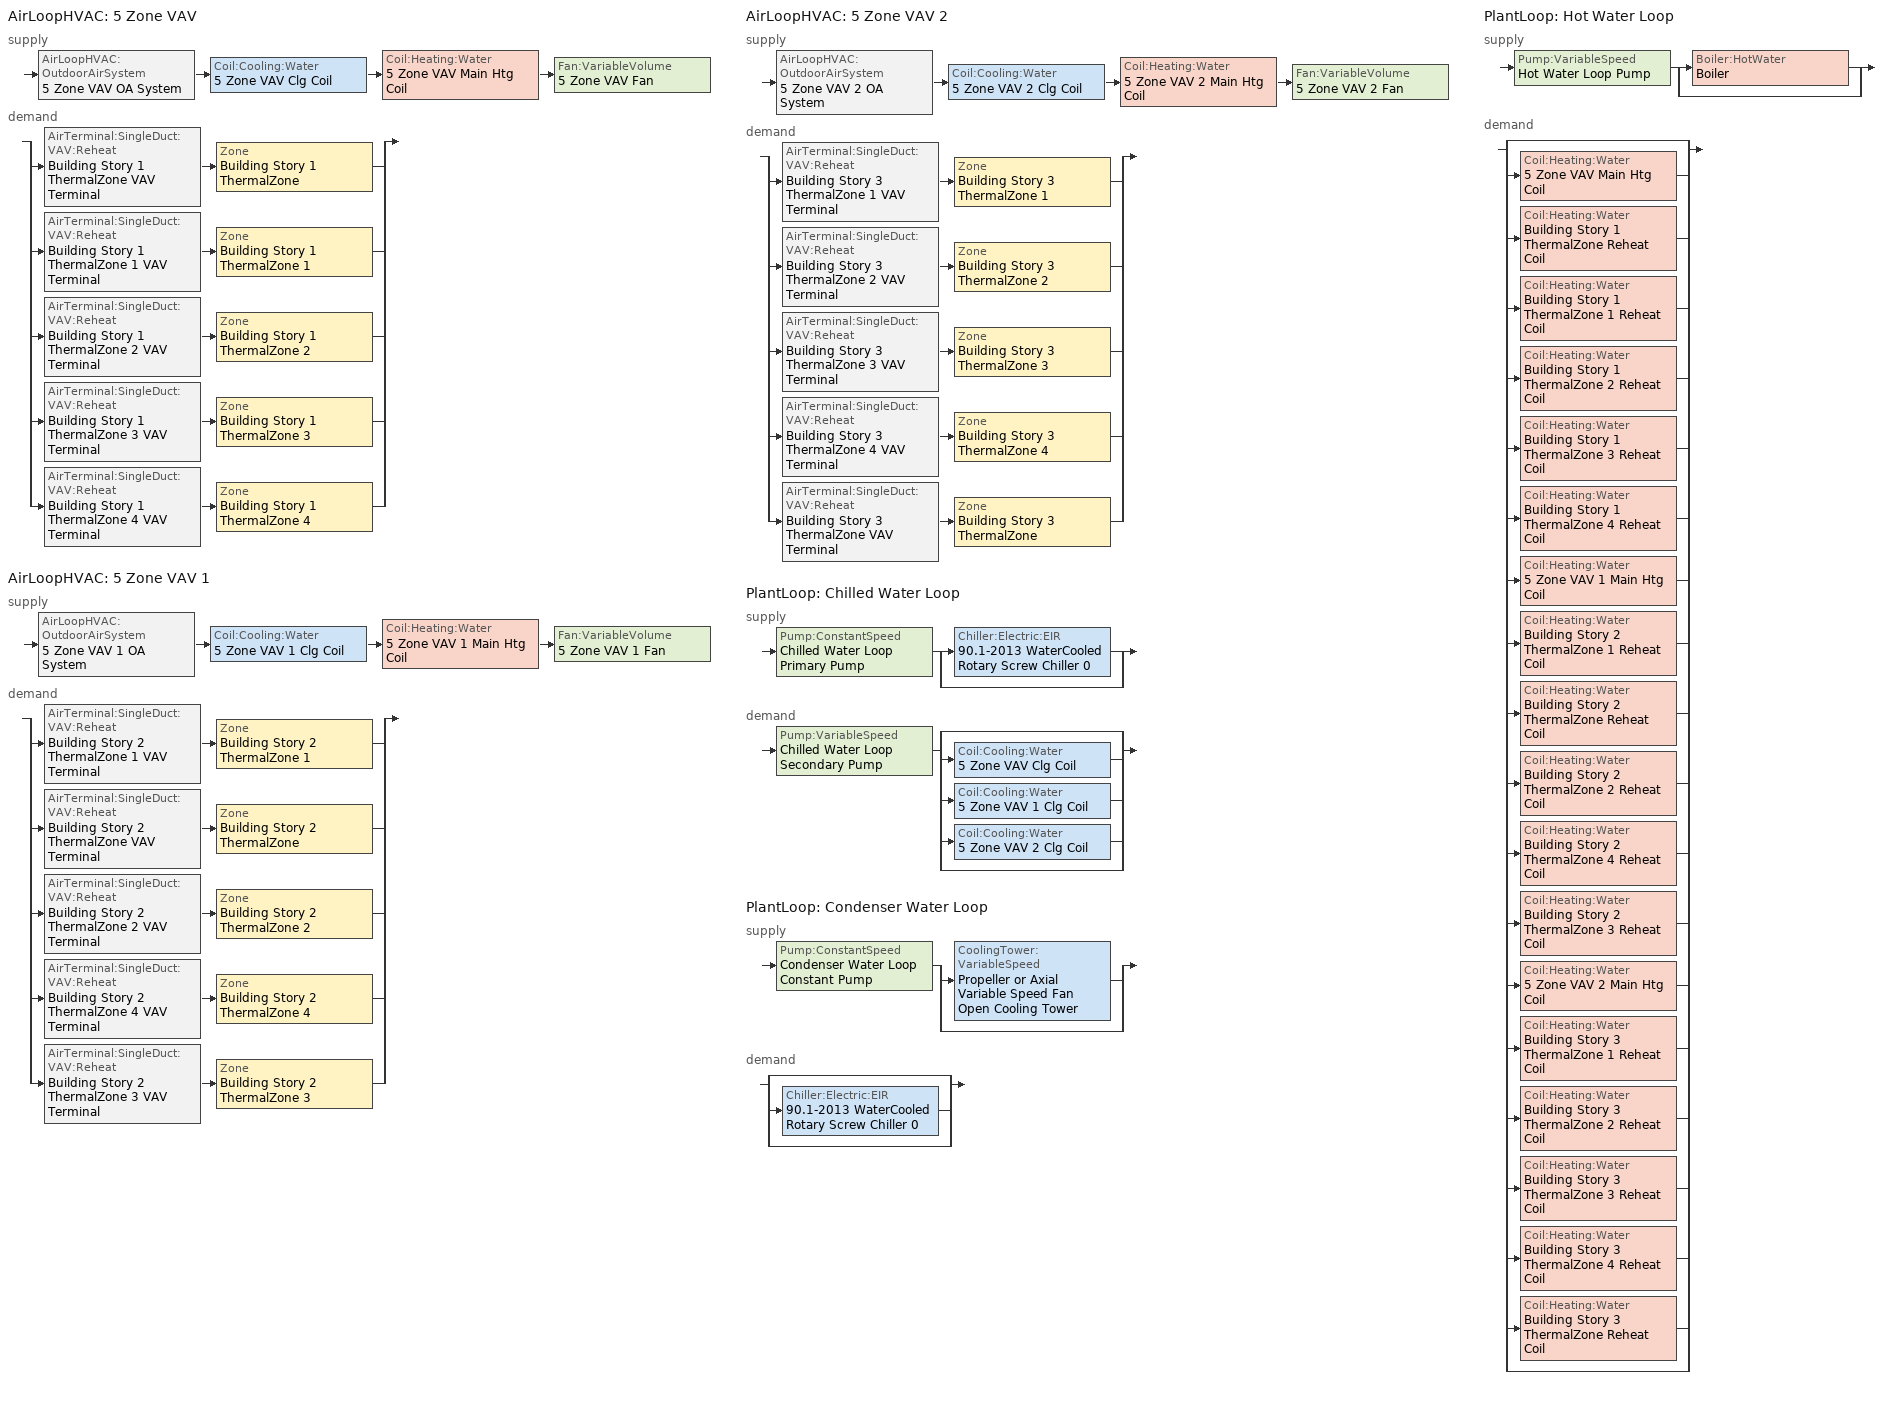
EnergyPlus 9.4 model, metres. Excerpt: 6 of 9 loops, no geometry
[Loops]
AirLoopHVAC '5 Zone VAV'
 supply: AirLoopHVAC:OutdoorAirSystem '5 Zone VAV OA System' > Coil:Cooling:Water '5 Zone VAV Clg Coil' > Coil:Heating:Water '5 Zone VAV Main Htg Coil' > Fan:VariableVolume '5 Zone VAV Fan'
 demand: split
  | AirTerminal:SingleDuct:VAV:Reheat 'Building Story 1 ThermalZone VAV Terminal' > Zone 'Building Story 1 ThermalZone'
  | AirTerminal:SingleDuct:VAV:Reheat 'Building Story 1 ThermalZone 1 VAV Terminal' > Zone 'Building Story 1 ThermalZone 1'
  | AirTerminal:SingleDuct:VAV:Reheat 'Building Story 1 ThermalZone 2 VAV Terminal' > Zone 'Building Story 1 ThermalZone 2'
  | AirTerminal:SingleDuct:VAV:Reheat 'Building Story 1 ThermalZone 3 VAV Terminal' > Zone 'Building Story 1 ThermalZone 3'
  | AirTerminal:SingleDuct:VAV:Reheat 'Building Story 1 ThermalZone 4 VAV Terminal' > Zone 'Building Story 1 ThermalZone 4'
AirLoopHVAC '5 Zone VAV 1'
 supply: AirLoopHVAC:OutdoorAirSystem '5 Zone VAV 1 OA System' > Coil:Cooling:Water '5 Zone VAV 1 Clg Coil' > Coil:Heating:Water '5 Zone VAV 1 Main Htg Coil' > Fan:VariableVolume '5 Zone VAV 1 Fan'
 demand: split
  | AirTerminal:SingleDuct:VAV:Reheat 'Building Story 2 ThermalZone 1 VAV Terminal' > Zone 'Building Story 2 ThermalZone 1'
  | AirTerminal:SingleDuct:VAV:Reheat 'Building Story 2 ThermalZone VAV Terminal' > Zone 'Building Story 2 ThermalZone'
  | AirTerminal:SingleDuct:VAV:Reheat 'Building Story 2 ThermalZone 2 VAV Terminal' > Zone 'Building Story 2 ThermalZone 2'
  | AirTerminal:SingleDuct:VAV:Reheat 'Building Story 2 ThermalZone 4 VAV Terminal' > Zone 'Building Story 2 ThermalZone 4'
  | AirTerminal:SingleDuct:VAV:Reheat 'Building Story 2 ThermalZone 3 VAV Terminal' > Zone 'Building Story 2 ThermalZone 3'
AirLoopHVAC '5 Zone VAV 2'
 supply: AirLoopHVAC:OutdoorAirSystem '5 Zone VAV 2 OA System' > Coil:Cooling:Water '5 Zone VAV 2 Clg Coil' > Coil:Heating:Water '5 Zone VAV 2 Main Htg Coil' > Fan:VariableVolume '5 Zone VAV 2 Fan'
 demand: split
  | AirTerminal:SingleDuct:VAV:Reheat 'Building Story 3 ThermalZone 1 VAV Terminal' > Zone 'Building Story 3 ThermalZone 1'
  | AirTerminal:SingleDuct:VAV:Reheat 'Building Story 3 ThermalZone 2 VAV Terminal' > Zone 'Building Story 3 ThermalZone 2'
  | AirTerminal:SingleDuct:VAV:Reheat 'Building Story 3 ThermalZone 3 VAV Terminal' > Zone 'Building Story 3 ThermalZone 3'
  | AirTerminal:SingleDuct:VAV:Reheat 'Building Story 3 ThermalZone 4 VAV Terminal' > Zone 'Building Story 3 ThermalZone 4'
  | AirTerminal:SingleDuct:VAV:Reheat 'Building Story 3 ThermalZone VAV Terminal' > Zone 'Building Story 3 ThermalZone'
PlantLoop 'Chilled Water Loop'
 supply: Pump:ConstantSpeed 'Chilled Water Loop Primary Pump' > split
  | Chiller:Electric:EIR '90.1-2013 WaterCooled  Rotary Screw Chiller 0'
  | bypass
 demand: Pump:VariableSpeed 'Chilled Water Loop Secondary Pump' > split
  | bypass
  | Coil:Cooling:Water '5 Zone VAV Clg Coil'
  | Coil:Cooling:Water '5 Zone VAV 1 Clg Coil'
  | Coil:Cooling:Water '5 Zone VAV 2 Clg Coil'
  | bypass
PlantLoop 'Condenser Water Loop'
 supply: Pump:ConstantSpeed 'Condenser Water Loop Constant Pump' > split
  | CoolingTower:VariableSpeed 'Propeller or Axial Variable Speed Fan Open Cooling Tower'
  | bypass
 demand: split
  | bypass
  | Chiller:Electric:EIR '90.1-2013 WaterCooled  Rotary Screw Chiller 0'
  | bypass
PlantLoop 'Hot Water Loop'
 supply: Pump:VariableSpeed 'Hot Water Loop Pump' > split
  | Boiler:HotWater 'Boiler'
  | bypass
 demand: split
  | bypass
  | Coil:Heating:Water '5 Zone VAV Main Htg Coil'
  | Coil:Heating:Water 'Building Story 1 ThermalZone Reheat Coil'
  | Coil:Heating:Water 'Building Story 1 ThermalZone 1 Reheat Coil'
  | Coil:Heating:Water 'Building Story 1 ThermalZone 2 Reheat Coil'
  | Coil:Heating:Water 'Building Story 1 ThermalZone 3 Reheat Coil'
  | Coil:Heating:Water 'Building Story 1 ThermalZone 4 Reheat Coil'
  | Coil:Heating:Water '5 Zone VAV 1 Main Htg Coil'
  | Coil:Heating:Water 'Building Story 2 ThermalZone 1 Reheat Coil'
  | Coil:Heating:Water 'Building Story 2 ThermalZone Reheat Coil'
  | Coil:Heating:Water 'Building Story 2 ThermalZone 2 Reheat Coil'
  | Coil:Heating:Water 'Building Story 2 ThermalZone 4 Reheat Coil'
  | Coil:Heating:Water 'Building Story 2 ThermalZone 3 Reheat Coil'
  | Coil:Heating:Water '5 Zone VAV 2 Main Htg Coil'
  | Coil:Heating:Water 'Building Story 3 ThermalZone 1 Reheat Coil'
  | Coil:Heating:Water 'Building Story 3 ThermalZone 2 Reheat Coil'
  | Coil:Heating:Water 'Building Story 3 ThermalZone 3 Reheat Coil'
  | Coil:Heating:Water 'Building Story 3 ThermalZone 4 Reheat Coil'
  | Coil:Heating:Water 'Building Story 3 ThermalZone Reheat Coil'
  | bypass
[ZoneControl:Thermostat] Temperature Difference Between Cutout And Setpoint {deltaC}=0
Name | Zone or ZoneList | Control Type Schedule | Control 1
Building Story 1 ThermalZone Thermostat | Building Story 1 ThermalZone | Building Story 1 ThermalZone Thermostat Schedule | Story Ground Blended Space Type Thermostat
Building Story 1 ThermalZone 1 Thermostat | Building Story 1 ThermalZone 1 | Building Story 1 ThermalZone 1 Thermostat Schedule | Story Ground Blended Space Type Thermostat 1
Building Story 1 ThermalZone 2 Thermostat | Building Story 1 ThermalZone 2 | Building Story 1 ThermalZone 2 Thermostat Schedule | Story Ground Blended Space Type Thermostat 2
Building Story 1 ThermalZone 3 Thermostat | Building Story 1 ThermalZone 3 | Building Story 1 ThermalZone 3 Thermostat Schedule | Story Ground Blended Space Type Thermostat 3
Building Story 1 ThermalZone 4 Thermostat | Building Story 1 ThermalZone 4 | Building Story 1 ThermalZone 4 Thermostat Schedule | Story Ground Blended Space Type Thermostat 4
Building Story 2 ThermalZone Thermostat | Building Story 2 ThermalZone | Building Story 2 ThermalZone Thermostat Schedule | Story Mid Blended Space Type Thermostat
Building Story 2 ThermalZone 1 Thermostat | Building Story 2 ThermalZone 1 | Building Story 2 ThermalZone 1 Thermostat Schedule | Story Mid Blended Space Type Thermostat 1
Building Story 2 ThermalZone 2 Thermostat | Building Story 2 ThermalZone 2 | Building Story 2 ThermalZone 2 Thermostat Schedule | Story Mid Blended Space Type Thermostat 2
Building Story 2 ThermalZone 3 Thermostat | Building Story 2 ThermalZone 3 | Building Story 2 ThermalZone 3 Thermostat Schedule | Story Mid Blended Space Type Thermostat 3
Building Story 2 ThermalZone 4 Thermostat | Building Story 2 ThermalZone 4 | Building Story 2 ThermalZone 4 Thermostat Schedule | Story Mid Blended Space Type Thermostat 4
Building Story 3 ThermalZone Thermostat | Building Story 3 ThermalZone | Building Story 3 ThermalZone Thermostat Schedule | Story Top Blended Space Type Thermostat
Building Story 3 ThermalZone 1 Thermostat | Building Story 3 ThermalZone 1 | Building Story 3 ThermalZone 1 Thermostat Schedule | Story Top Blended Space Type Thermostat 1
Building Story 3 ThermalZone 2 Thermostat | Building Story 3 ThermalZone 2 | Building Story 3 ThermalZone 2 Thermostat Schedule | Story Top Blended Space Type Thermostat 2
Building Story 3 ThermalZone 3 Thermostat | Building Story 3 ThermalZone 3 | Building Story 3 ThermalZone 3 Thermostat Schedule | Story Top Blended Space Type Thermostat 3
Building Story 3 ThermalZone 4 Thermostat | Building Story 3 ThermalZone 4 | Building Story 3 ThermalZone 4 Thermostat Schedule | Story Top Blended Space Type Thermostat 4
[ThermostatSetpoint:DualSetpoint]
Name | Heating Setpoint Temperature Schedule | Cooling Setpoint Temperature Schedule
Story Ground Blended Space Type Thermostat; Story Ground Blended Space Type Thermostat 1; Story Ground Blended Space Type Thermostat 2; Story Ground Blended Space Type Thermostat 3; Story Ground Blended Space Type Thermostat 4 | RetailStripmall Type1_HTGSETP_SCH_NO_OPTIMUM | RetailStripmall Type1_CLGSETP_SCH_NO_OPTIMUM
Story Mid Blended Space Type Thermostat; Story Mid Blended Space Type Thermostat 1; Story Mid Blended Space Type Thermostat 2; Story Mid Blended Space Type Thermostat 3; Story Mid Blended Space Type Thermostat 4; Story Top Blended Space Type Thermostat; Story Top Blended Space Type Thermostat 1; Story Top Blended Space Type Thermostat 2; Story Top Blended Space Type Thermostat 3; Story Top Blended Space Type Thermostat 4 | RetailStripmall Type3_HTGSETP_SCH_NO_OPTIMUM | RetailStripmall Type3_CLGSETP_SCH_NO_OPTIMUM
[AirTerminal:SingleDuct:VAV:Reheat] Availability Schedule=Always On Discrete; Maximum Air Flow Rate {m3/s}=Autosize; Zone Minimum Air Flow Input Method=Constant; Constant Minimum Air Flow Fraction=0.2; Fixed Minimum Air Flow Rate {m3/s}=0; Maximum Hot Water or Steam Flow Rate {m3/s}=Autosize; Minimum Hot Water or Steam Flow Rate {m3/s}=0; Convergence Tolerance=0.001; Damper Heating Action=ReverseWithLimits; Maximum Flow per Zone Floor Area During Reheat {m3/s-m2}=Autocalculate; Maximum Flow Fraction During Reheat=0.5; Maximum Reheat Air Temperature {C}=40
Name | Reheat Coil
Building Story 1 ThermalZone VAV Terminal | Building Story 1 ThermalZone Reheat Coil
Building Story 1 ThermalZone 1 VAV Terminal | Building Story 1 ThermalZone 1 Reheat Coil
Building Story 1 ThermalZone 2 VAV Terminal | Building Story 1 ThermalZone 2 Reheat Coil
Building Story 1 ThermalZone 3 VAV Terminal | Building Story 1 ThermalZone 3 Reheat Coil
Building Story 1 ThermalZone 4 VAV Terminal | Building Story 1 ThermalZone 4 Reheat Coil
Building Story 2 ThermalZone VAV Terminal | Building Story 2 ThermalZone Reheat Coil
Building Story 2 ThermalZone 1 VAV Terminal | Building Story 2 ThermalZone 1 Reheat Coil
Building Story 2 ThermalZone 2 VAV Terminal | Building Story 2 ThermalZone 2 Reheat Coil
Building Story 2 ThermalZone 3 VAV Terminal | Building Story 2 ThermalZone 3 Reheat Coil
Building Story 2 ThermalZone 4 VAV Terminal | Building Story 2 ThermalZone 4 Reheat Coil
Building Story 3 ThermalZone VAV Terminal | Building Story 3 ThermalZone Reheat Coil
Building Story 3 ThermalZone 1 VAV Terminal | Building Story 3 ThermalZone 1 Reheat Coil
Building Story 3 ThermalZone 2 VAV Terminal | Building Story 3 ThermalZone 2 Reheat Coil
Building Story 3 ThermalZone 3 VAV Terminal | Building Story 3 ThermalZone 3 Reheat Coil
Building Story 3 ThermalZone 4 VAV Terminal | Building Story 3 ThermalZone 4 Reheat Coil
[Coil:Heating:Water] Availability Schedule=Always On Discrete; U-Factor Times Area Value {W/K}=Autosize; Maximum Water Flow Rate {m3/s}=Autosize; Performance Input Method=UFactorTimesAreaAndDesignWaterFlowRate; Rated Capacity {W}=Autosize; Rated Inlet Water Temperature {C}=82.2222; Rated Outlet Water Temperature {C}=71.1111; Rated Ratio for Air and Water Convection=0.5
Name | Rated Inlet Air Temperature {C} | Rated Outlet Air Temperature {C}
Building Story 1 ThermalZone Reheat Coil; Building Story 1 ThermalZone 1 Reheat Coil; Building Story 1 ThermalZone 2 Reheat Coil; Building Story 1 ThermalZone 3 Reheat Coil; Building Story 1 ThermalZone 4 Reheat Coil; Building Story 2 ThermalZone Reheat Coil; Building Story 2 ThermalZone 1 Reheat Coil; Building Story 2 ThermalZone 2 Reheat Coil; Building Story 2 ThermalZone 3 Reheat Coil; Building Story 2 ThermalZone 4 Reheat Coil; Building Story 3 ThermalZone Reheat Coil; Building Story 3 ThermalZone 1 Reheat Coil; Building Story 3 ThermalZone 2 Reheat Coil; Building Story 3 ThermalZone 3 Reheat Coil; Building Story 3 ThermalZone 4 Reheat Coil | 12.7778 | 40
5 Zone VAV Main Htg Coil; 5 Zone VAV 1 Main Htg Coil; 5 Zone VAV 2 Main Htg Coil | 7.22222 | 12.7778
[Zone equipment]
Building Story 1 ThermalZone: Building Story 1 ThermalZone VAV Terminal
Building Story 1 ThermalZone 1: Building Story 1 ThermalZone 1 VAV Terminal
Building Story 1 ThermalZone 2: Building Story 1 ThermalZone 2 VAV Terminal
Building Story 1 ThermalZone 3: Building Story 1 ThermalZone 3 VAV Terminal
Building Story 1 ThermalZone 4: Building Story 1 ThermalZone 4 VAV Terminal
Building Story 2 ThermalZone: Building Story 2 ThermalZone VAV Terminal
Building Story 2 ThermalZone 1: Building Story 2 ThermalZone 1 VAV Terminal
Building Story 2 ThermalZone 2: Building Story 2 ThermalZone 2 VAV Terminal
Building Story 2 ThermalZone 3: Building Story 2 ThermalZone 3 VAV Terminal
Building Story 2 ThermalZone 4: Building Story 2 ThermalZone 4 VAV Terminal
Building Story 3 ThermalZone: Building Story 3 ThermalZone VAV Terminal
Building Story 3 ThermalZone 1: Building Story 3 ThermalZone 1 VAV Terminal
Building Story 3 ThermalZone 2: Building Story 3 ThermalZone 2 VAV Terminal
Building Story 3 ThermalZone 3: Building Story 3 ThermalZone 3 VAV Terminal
Building Story 3 ThermalZone 4: Building Story 3 ThermalZone 4 VAV Terminal
[Sizing:Zone] Zone Cooling Design Supply Air Temperature Input Method=SupplyAirTemperature; Zone Cooling Design Supply Air Temperature {C}=12.7778; Zone Cooling Design Supply Air Temperature Difference {deltaC}=11.11; Zone Heating Design Supply Air Temperature Input Method=SupplyAirTemperature; Zone Heating Design Supply Air Temperature {C}=40; Zone Heating Design Supply Air Temperature Difference {deltaC}=11.11; Zone Cooling Design Supply Air Humidity Ratio {kgWater/kgDryAir}=0.0085; Zone Heating Design Supply Air Humidity Ratio {kgWater/kgDryAir}=0.008; Cooling Design Air Flow Method=DesignDayWithLimit; Cooling Design Air Flow Rate {m3/s}=0; Cooling Minimum Air Flow per Zone Floor Area {m3/s-m2}=0.000762; Cooling Minimum Air Flow {m3/s}=0; Cooling Minimum Air Flow Fraction=0; Heating Design Air Flow Method=DesignDay; Heating Design Air Flow Rate {m3/s}=0; Heating Maximum Air Flow per Zone Floor Area {m3/s-m2}=0.002032; Heating Maximum Air Flow {m3/s}=0.141576; Heating Maximum Air Flow Fraction=0.3; Account for Dedicated Outdoor Air System=No
Name | Design Specification Outdoor Air Object
Building Story 1 ThermalZone; Building Story 1 ThermalZone 1; Building Story 1 ThermalZone 2; Building Story 1 ThermalZone 3; Building Story 1 ThermalZone 4 | Blended OA
Building Story 2 ThermalZone; Building Story 2 ThermalZone 1; Building Story 2 ThermalZone 2; Building Story 2 ThermalZone 3; Building Story 2 ThermalZone 4 | Blended OA 1
Building Story 3 ThermalZone; Building Story 3 ThermalZone 1; Building Story 3 ThermalZone 2; Building Story 3 ThermalZone 3; Building Story 3 ThermalZone 4 | Blended OA 2
[Controller:MechanicalVentilation] Availability Schedule=Always On Discrete; Demand Controlled Ventilation=No; System Outdoor Air Method=ZoneSum
Name | Zone or ZoneList Name 1 | Design Specification Outdoor Air Object Name 1 | Zone or ZoneList Name 2 | Design Specification Outdoor Air Object Name 2 | Zone or ZoneList Name 3 | Design Specification Outdoor Air Object Name 3 | Zone or ZoneList Name 4 | Design Specification Outdoor Air Object Name 4 | Zone or ZoneList Name 5 | Design Specification Outdoor Air Object Name 5
5 Zone VAV Vent Controller | Building Story 1 ThermalZone | Blended OA | Building Story 1 ThermalZone 1 | Blended OA | Building Story 1 ThermalZone 2 | Blended OA | Building Story 1 ThermalZone 3 | Blended OA | Building Story 1 ThermalZone 4 | Blended OA
5 Zone VAV 1 Vent Controller | Building Story 2 ThermalZone | Blended OA 1 | Building Story 2 ThermalZone 1 | Blended OA 1 | Building Story 2 ThermalZone 2 | Blended OA 1 | Building Story 2 ThermalZone 3 | Blended OA 1 | Building Story 2 ThermalZone 4 | Blended OA 1
5 Zone VAV 2 Vent Controller | Building Story 3 ThermalZone | Blended OA 2 | Building Story 3 ThermalZone 1 | Blended OA 2 | Building Story 3 ThermalZone 2 | Blended OA 2 | Building Story 3 ThermalZone 3 | Blended OA 2 | Building Story 3 ThermalZone 4 | Blended OA 2
[DesignSpecification:OutdoorAir] Outdoor Air Method=Sum; Outdoor Air Flow per Person {m3/s-person}=0; Outdoor Air Flow per Zone Floor Area {m3/s-m2}=0.0011811; Outdoor Air Flow per Zone {m3/s}=0; Outdoor Air Flow Air Changes per Hour {1/hr}=0
Blended OA; Blended OA 1; Blended OA 2
[AirLoopHVAC] Design Supply Air Flow Rate {m3/s}=AutoSize; Design Return Air Flow Fraction of Supply Air Flow=1
5 Zone VAV; 5 Zone VAV 1; 5 Zone VAV 2
[Sizing:System] Type of Load to Size On=Sensible; Design Outdoor Air Flow Rate {m3/s}=Autosize; Central Heating Maximum System Air Flow Ratio=0.3; Preheat Design Temperature {C}=7.22222; Preheat Design Humidity Ratio {kgWater/kgDryAir}=0.008; Precool Design Temperature {C}=12.7778; Precool Design Humidity Ratio {kgWater/kgDryAir}=0.008; Central Cooling Design Supply Air Temperature {C}=12.7778; Central Heating Design Supply Air Temperature {C}=12.7778; Type of Zone Sum to Use=Coincident; 100% Outdoor Air in Cooling=No; 100% Outdoor Air in Heating=No; Central Cooling Design Supply Air Humidity Ratio {kgWater/kgDryAir}=0.0085; Central Heating Design Supply Air Humidity Ratio {kgWater/kgDryAir}=0.008; Cooling Supply Air Flow Rate Method=DesignDay; Cooling Supply Air Flow Rate {m3/s}=0; Cooling Supply Air Flow Rate Per Floor Area {m3/s-m2}=0.00996765; Cooling Fraction of Autosized Cooling Supply Air Flow Rate=1; Cooling Supply Air Flow Rate Per Unit Cooling Capacity {m3/s-W}=3.94755e-05; Heating Supply Air Flow Rate Method=DesignDay; Heating Supply Air Flow Rate {m3/s}=0; Heating Supply Air Flow Rate Per Floor Area {m3/s-m2}=0.00996765; Heating Fraction of Autosized Heating Supply Air Flow Rate=1; Heating Fraction of Autosized Cooling Supply Air Flow Rate=1; Heating Supply Air Flow Rate Per Unit Heating Capacity {m3/s-W}=3.15882e-05; System Outdoor Air Method=ZoneSum; Zone Maximum Outdoor Air Fraction=1; Cooling Design Capacity Method=CoolingDesignCapacity; Cooling Design Capacity {W}=Autosize; Cooling Design Capacity Per Floor Area {W/m2}=234.7; Fraction of Autosized Cooling Design Capacity=1; Heating Design Capacity Method=HeatingDesignCapacity; Heating Design Capacity {W}=Autosize; Heating Design Capacity Per Floor Area {W/m2}=157; Fraction of Autosized Heating Design Capacity=1; Central Cooling Capacity Control Method=OnOff
5 Zone VAV; 5 Zone VAV 1; 5 Zone VAV 2
[Controller:WaterCoil] Control Variable=Temperature; Actuator Variable=Flow; Maximum Actuated Flow {m3/s}=Autosize; Minimum Actuated Flow {m3/s}=0
Name | Action | Controller Convergence Tolerance {deltaC}
5 Zone VAV Clg Coil Controller; 5 Zone VAV 1 Clg Coil Controller; 5 Zone VAV 2 Clg Coil Controller | Reverse | Autosize
5 Zone VAV Main Htg Coil Controller; 5 Zone VAV 1 Main Htg Coil Controller; 5 Zone VAV 2 Main Htg Coil Controller | Normal | 0.1
[Controller:OutdoorAir] Minimum Outdoor Air Flow Rate {m3/s}=Autosize; Maximum Outdoor Air Flow Rate {m3/s}=Autosize; Economizer Control Type=NoEconomizer; Economizer Control Action Type=ModulateFlow; Economizer Maximum Limit Dry-Bulb Temperature {C}=28; Economizer Maximum Limit Enthalpy {J/kg}=64000; Lockout Type=NoLockout; Minimum Limit Type=FixedMinimum; High Humidity Control=No; Control High Indoor Humidity Based on Outdoor Humidity Ratio=Yes; Heat Recovery Bypass Control Type=BypassWhenWithinEconomizerLimits
Name | Mechanical Ventilation Controller
5 Zone VAV OA Controller | 5 Zone VAV Vent Controller
5 Zone VAV 1 OA Controller | 5 Zone VAV 1 Vent Controller
5 Zone VAV 2 OA Controller | 5 Zone VAV 2 Vent Controller
[SetpointManager:MixedAir] Control Variable=Temperature
Name | Setpoint Node or NodeList
5 Zone VAV Mixed Air Node OS Default SPM | 5 Zone VAV Mixed Air Node
5 Zone VAV Clg Coil Outlet Air Node OS Default SPM | 5 Zone VAV Clg Coil Outlet Air Node
5 Zone VAV Main Htg Coil Outlet Air Node OS Default SPM | 5 Zone VAV Main Htg Coil Outlet Air Node
5 Zone VAV 1 Mixed Air Node OS Default SPM | 5 Zone VAV 1 Mixed Air Node
5 Zone VAV 1 Clg Coil Outlet Air Node OS Default SPM | 5 Zone VAV 1 Clg Coil Outlet Air Node
5 Zone VAV 1 Main Htg Coil Outlet Air Node OS Default SPM | 5 Zone VAV 1 Main Htg Coil Outlet Air Node
5 Zone VAV 2 Mixed Air Node OS Default SPM | 5 Zone VAV 2 Mixed Air Node
5 Zone VAV 2 Clg Coil Outlet Air Node OS Default SPM | 5 Zone VAV 2 Clg Coil Outlet Air Node
5 Zone VAV 2 Main Htg Coil Outlet Air Node OS Default SPM | 5 Zone VAV 2 Main Htg Coil Outlet Air Node
[Coil:Cooling:Water] Availability Schedule=Always On Discrete; Design Water Flow Rate {m3/s}=Autosize; Design Air Flow Rate {m3/s}=Autosize; Design Inlet Water Temperature {C}=Autosize; Design Inlet Air Temperature {C}=Autosize; Design Outlet Air Temperature {C}=Autosize; Design Inlet Air Humidity Ratio {kgWater/kgDryAir}=Autosize; Design Outlet Air Humidity Ratio {kgWater/kgDryAir}=Autosize; Type of Analysis=SimpleAnalysis; Heat Exchanger Configuration=CrossFlow
5 Zone VAV Clg Coil; 5 Zone VAV 1 Clg Coil; 5 Zone VAV 2 Clg Coil
[Fan:VariableVolume] Availability Schedule=Always On Discrete; Fan Total Efficiency=0.62; Pressure Rise {Pa}=996.356; Maximum Flow Rate {m3/s}=AutoSize; Fan Power Minimum Flow Rate Input Method=Fraction; Fan Power Minimum Flow Fraction=0.25; Fan Power Minimum Air Flow Rate {m3/s}=0; Motor Efficiency=0.9; Motor In Airstream Fraction=1; Fan Power Coefficient 1=0.0407599; Fan Power Coefficient 2=0.088045; Fan Power Coefficient 3=-0.0729261; Fan Power Coefficient 4=0.94374; Fan Power Coefficient 5=0
5 Zone VAV Fan; 5 Zone VAV 1 Fan; 5 Zone VAV 2 Fan
[SetpointManager:Scheduled] Control Variable=Temperature
Name | Schedule | Setpoint Node or NodeList
5 Zone VAV Supply Air Setpoint Manager | Supply Air Temp - 55.0F | 5 Zone VAV Supply Outlet Node
5 Zone VAV 1 Supply Air Setpoint Manager | Supply Air Temp - 55.0F 1 | 5 Zone VAV 1 Supply Outlet Node
5 Zone VAV 2 Supply Air Setpoint Manager | Supply Air Temp - 55.0F 2 | 5 Zone VAV 2 Supply Outlet Node
Chilled Water Loop Setpoint Manager | Chilled Water Loop Temp - 44F | Chilled Water Loop Supply Outlet Node
Hot Water Loop Setpoint Manager | Hot Water Loop Temp - 180F | Hot Water Loop Supply Outlet Node
[PlantLoop] Fluid Type=Water; Maximum Loop Flow Rate {m3/s}=Autosize; Minimum Loop Flow Rate {m3/s}=0; Plant Loop Volume {m3}=Autocalculate; Load Distribution Scheme=Optimal; Plant Loop Demand Calculation Scheme=SingleSetpoint
Name | Plant Equipment Operation Scheme | Maximum Loop Temperature {C} | Minimum Loop Temperature {C} | Common Pipe Simulation
Chilled Water Loop | Chilled Water Loop Operation Schemes | 40 | 1 | CommonPipe
Condenser Water Loop | Condenser Water Loop Operation Schemes | 80 | 5
Hot Water Loop | Hot Water Loop Operation Schemes | 100 | 10
[Sizing:Plant]
Name | Loop Type | Design Loop Exit Temperature {C} | Loop Design Temperature Difference {deltaC} | Sizing Option | Zone Timesteps in Averaging Window | Coincident Sizing Factor Mode
Chilled Water Loop | Cooling | 6.66667 | 5.61111 | NonCoincident | 1 | None
Condenser Water Loop | Condenser | 29.4444 | 5.55556 | Coincident | 6 | GlobalCoolingSizingFactor
Hot Water Loop | Heating | 82.2222 | 11.1111 | NonCoincident | 1 | None
[Pump:ConstantSpeed] Design Flow Rate {m3/s}=Autosize; Design Power Consumption {W}=Autosize; Motor Efficiency=0.9; Fraction of Motor Inefficiencies to Fluid Stream=0; Pump Control Type=Intermittent; Design Power Sizing Method=PowerPerFlowPerPressure; Design Electric Power per Unit Flow Rate {W/(m3/s)}=348701.1; Design Shaft Power per Unit Flow Rate per Unit Head {W-s/m3-Pa}=1.28205
Name | Design Pump Head {Pa}
Chilled Water Loop Primary Pump | 44836
Condenser Water Loop Constant Pump | 148557
[Chiller:Electric:EIR]
90.1-2013 WaterCooled  Rotary Screw Chiller 0: Reference Capacity {W}=Autosize; Reference COP {W/W}=5.5; Reference Leaving Chilled Water Temperature {C}=6.66667; Reference Entering Condenser Fluid Temperature {C}=35; Reference Chilled Water Flow Rate {m3/s}=Autosize; Reference Condenser Fluid Flow Rate {m3/s}=Autosize; Cooling Capacity Function of Temperature Curve=Curve Biquadratic 1; Electric Input to Cooling Output Ratio Function of Temperature Curve=Curve Biquadratic 2; Electric Input to Cooling Output Ratio Function of Part Load Ratio Curve=Curve Quadratic 1; Minimum Part Load Ratio=0.15; Maximum Part Load Ratio=1; Optimum Part Load Ratio=1; Minimum Unloading Ratio=0.25; Condenser Type=WaterCooled; Condenser Fan Power Ratio {W/W}=0; Fraction of Compressor Electric Consumption Rejected by Condenser=1; Leaving Chilled Water Lower Temperature Limit {C}=2.22222; Chiller Flow Mode=ConstantFlow; Sizing Factor=1; Basin Heater Capacity {W/K}=0; Basin Heater Setpoint Temperature {C}=10; Condenser Heat Recovery Relative Capacity Fraction=1
[Pump:VariableSpeed] Design Maximum Flow Rate {m3/s}=Autosize; Design Power Consumption {W}=Autosize; Motor Efficiency=0.9; Fraction of Motor Inefficiencies to Fluid Stream=0; Coefficient 1 of the Part Load Performance Curve=0; Design Minimum Flow Rate {m3/s}=0; Pump Control Type=Intermittent; Skin Loss Radiative Fraction=0.5; Design Power Sizing Method=PowerPerFlowPerPressure; Design Electric Power per Unit Flow Rate {W/(m3/s)}=348701.1; Design Shaft Power per Unit Flow Rate per Unit Head {W/((m3/s)-Pa)}=1.28205; Design Minimum Flow Rate Fraction=0
Name | Design Pump Head {Pa} | Coefficient 2 of the Part Load Performance Curve | Coefficient 3 of the Part Load Performance Curve | Coefficient 4 of the Part Load Performance Curve
Chilled Water Loop Secondary Pump | 134508 | 0.0205 | 0.4101 | 0.5753
Hot Water Loop Pump | 179344 | 1 | 0 | 0
[PlantEquipmentOperationSchemes] Control Scheme Schedule Name 1=Always On Discrete
Name | Control Scheme Object Type 1 | Control Scheme Name 1
Chilled Water Loop Operation Schemes | PlantEquipmentOperation:CoolingLoad | Chilled Water Loop Cooling Operation Scheme
Condenser Water Loop Operation Schemes | PlantEquipmentOperation:CoolingLoad | Condenser Water Loop Cooling Operation Scheme
Hot Water Loop Operation Schemes | PlantEquipmentOperation:HeatingLoad | Hot Water Loop Heating Operation Scheme
[PlantEquipmentOperation:CoolingLoad] Load Range Lower Limit 1 {W}=0; Load Range Upper Limit 1 {W}=1000000000
Name | Range Equipment List Name 1
Chilled Water Loop Cooling Operation Scheme | Chilled Water Loop Cooling Equipment List
Condenser Water Loop Cooling Operation Scheme | Condenser Water Loop Cooling Equipment List
[PlantEquipmentList]
Chilled Water Loop Cooling Equipment List: Chiller:Electric:EIR, 90.1-2013 WaterCooled  Rotary Screw Chiller 0
Condenser Water Loop Cooling Equipment List: CoolingTower:VariableSpeed, Propeller or Axial Variable Speed Fan Open Cooling Tower
Hot Water Loop Heating Equipment List: Boiler:HotWater, Boiler
[CoolingTower:VariableSpeed]
Propeller or Axial Variable Speed Fan Open Cooling Tower: Model Type=CoolToolsCrossFlow; Design Inlet Air Wet-Bulb Temperature {C}=23.8; Design Approach Temperature {deltaC}=5.55556; Design Range Temperature {deltaC}=5.55556; Design Water Flow Rate {m3/s}=Autosize; Design Air Flow Rate {m3/s}=Autosize; Design Fan Power {W}=Autosize; Fan Power Ratio Function of Air Flow Rate Ratio Curve=VSD-TWR-FAN-FPLR; Minimum Air Flow Rate Ratio=0.2; Fraction of Tower Capacity in Free Convection Regime=0.125; Basin Heater Capacity {W/K}=0; Basin Heater Setpoint Temperature {C}=2; Evaporation Loss Mode=SaturatedExit; Evaporation Loss Factor {percent/K}=0.2; Drift Loss Percent {percent}=0.008; Blowdown Calculation Mode=ConcentrationRatio; Blowdown Concentration Ratio=3; Number of Cells=1; Sizing Factor=1
[SetpointManager:FollowOutdoorAirTemperature]
Condenser Water Loop Setpoint Manager Follow OATwb with 10.0F Approach: Control Variable=Temperature; Reference Temperature Type=OutdoorAirWetBulb; Offset Temperature Difference {deltaC}=5.55556; Maximum Setpoint Temperature {C}=29.3556; Minimum Setpoint Temperature {C}=21.1111; Setpoint Node or NodeList=Condenser Water Loop Supply Outlet Node
[Boiler:HotWater]
Boiler: Fuel Type=NaturalGas; Nominal Capacity {W}=Autosize; Nominal Thermal Efficiency=0.78; Efficiency Curve Temperature Evaluation Variable=LeavingBoiler; Design Water Flow Rate {m3/s}=Autosize; Minimum Part Load Ratio=0; Maximum Part Load Ratio=1.2; Optimum Part Load Ratio=1; Water Outlet Upper Temperature Limit {C}=95; Boiler Flow Mode=LeavingSetpointModulated; Parasitic Electric Load {W}=0; Sizing Factor=1
[PlantEquipmentOperation:HeatingLoad]
Hot Water Loop Heating Operation Scheme: Load Range Lower Limit 1 {W}=0; Load Range Upper Limit 1 {W}=1000000000; Range Equipment List Name 1=Hot Water Loop Heating Equipment List
[Schedule:Compact]
Building Story 1 ThermalZone Thermostat Schedule; Building Story 1 ThermalZone 1 Thermostat Schedule; Building Story 1 ThermalZone 2 Thermostat Schedule; Building Story 1 ThermalZone 3 Thermostat Schedule; Building Story 1 ThermalZone 4 Thermostat Schedule; Building Story 2 ThermalZone Thermostat Schedule; Building Story 2 ThermalZone 1 Thermostat Schedule; Building Story 2 ThermalZone 2 Thermostat Schedule; Building Story 2 ThermalZone 3 Thermostat Schedule; Building Story 2 ThermalZone 4 Thermostat Schedule; Building Story 3 ThermalZone Thermostat Schedule; Building Story 3 ThermalZone 1 Thermostat Schedule; Building Story 3 ThermalZone 2 Thermostat Schedule; Building Story 3 ThermalZone 3 Thermostat Schedule; Building Story 3 ThermalZone 4 Thermostat Schedule: Through: 12/31, For: AllDays, Until: 24:00, 4
[Schedule:Day:Interval]
RetailStripmall Type1_HTGSETP_SCH_NO_OPTIMUM Default; RetailStripmall Type1_HTGSETP_SCH_NO_OPTIMUM Default|Sat|Fri Day: No, 08:00, 15.56, 24:00, 21.11
RetailStripmall Type1_HTGSETP_SCH_NO_OPTIMUM Mon|Tue|Wed|Thu Day: No, 01:00, 21.11, 08:00, 15.56, 24:00, 21.11
RetailStripmall Type1_HTGSETP_SCH_NO_OPTIMUM Summer Design Day; RetailStripmall Type3_HTGSETP_SCH_NO_OPTIMUM Summer Design Day: No, 24:00, 15.56
RetailStripmall Type1_HTGSETP_SCH_NO_OPTIMUM Winter Design Day: No, 01:00, 21.11, 08:00, 15.56, 09:00, 18.33, 24:00, 21.11
RetailStripmall Type1_CLGSETP_SCH_NO_OPTIMUM Default: No, 08:00, 26.67, 24:00, 23.89
RetailStripmall Type1_CLGSETP_SCH_NO_OPTIMUM Mon|Tue|Wed|Thu Day: No, 08:00, 29.44, 24:00, 23.89
RetailStripmall Type1_CLGSETP_SCH_NO_OPTIMUM Sat|Fri Day: No, 01:00, 23.89, 08:00, 29.44, 24:00, 23.89
RetailStripmall Type1_CLGSETP_SCH_NO_OPTIMUM Summer Design Day: No, 08:00, 29.44, 09:00, 26.67, 24:00, 23.89
RetailStripmall Type1_CLGSETP_SCH_NO_OPTIMUM Winter Design Day; RetailStripmall Type3_CLGSETP_SCH_NO_OPTIMUM Winter Design Day: No, 24:00, 29.44
RetailStripmall Type3_HTGSETP_SCH_NO_OPTIMUM Default: No, 09:00, 15.56, 18:00, 21.11, 24:00, 15.56
RetailStripmall Type3_HTGSETP_SCH_NO_OPTIMUM Wkdy Day: No, 08:00, 15.56, 21:00, 21.11, 24:00, 15.56
RetailStripmall Type3_HTGSETP_SCH_NO_OPTIMUM Sat Day: No, 08:00, 15.56, 19:00, 21.11, 24:00, 15.56
RetailStripmall Type3_HTGSETP_SCH_NO_OPTIMUM Winter Design Day: No, 08:00, 15.56, 09:00, 18.33, 21:00, 21.11, 24:00, 15.56
RetailStripmall Type3_CLGSETP_SCH_NO_OPTIMUM Default: No, 09:00, 29.44, 17:00, 23.89, 24:00, 29.44
RetailStripmall Type3_CLGSETP_SCH_NO_OPTIMUM Wkdy Day: No, 08:00, 29.44, 21:00, 23.89, 24:00, 29.44
RetailStripmall Type3_CLGSETP_SCH_NO_OPTIMUM Sat Day: No, 08:00, 29.44, 18:00, 23.89, 24:00, 29.44
RetailStripmall Type3_CLGSETP_SCH_NO_OPTIMUM Summer Design Day: No, 08:00, 29.44, 09:00, 26.67, 21:00, 23.89, 24:00, 29.44
Chilled Water Loop Temp - 44F Default: No, 24:00, 6.66667
Hot Water Loop Temp - 180F Default: No, 24:00, 82.2222
Supply Air Temp - 55.0F Default; Supply Air Temp - 55.0F Default 1; Supply Air Temp - 55.0F Default 2: No, 24:00, 12.7778
[Schedule:Week:Daily]
RetailStripmall Type1_HTGSETP_SCH_NO_OPTIMUM Week Rule - Jan1-Dec31: RetailStripmall Type1_HTGSETP_SCH_NO_OPTIMUM Default, RetailStripmall Type1_HTGSETP_SCH_NO_OPTIMUM Mon|Tue|Wed|Thu Day, RetailStripmall Type1_HTGSETP_SCH_NO_OPTIMUM Mon|Tue|Wed|Thu Day, RetailStripmall Type1_HTGSETP_SCH_NO_OPTIMUM Mon|Tue|Wed|Thu Day, RetailStripmall Type1_HTGSETP_SCH_NO_OPTIMUM Mon|Tue|Wed|Thu Day, RetailStripmall Type1_HTGSETP_SCH_NO_OPTIMUM Default|Sat|Fri Day, RetailStripmall Type1_HTGSETP_SCH_NO_OPTIMUM Default|Sat|Fri Day, RetailStripmall Type1_HTGSETP_SCH_NO_OPTIMUM Default, RetailStripmall Type1_HTGSETP_SCH_NO_OPTIMUM Summer Design Day, RetailStripmall Type1_HTGSETP_SCH_NO_OPTIMUM Winter Design Day, RetailStripmall Type1_HTGSETP_SCH_NO_OPTIMUM Default, RetailStripmall Type1_HTGSETP_SCH_NO_OPTIMUM Default
RetailStripmall Type1_CLGSETP_SCH_NO_OPTIMUM Week Rule - Jan1-Dec31: RetailStripmall Type1_CLGSETP_SCH_NO_OPTIMUM Default, RetailStripmall Type1_CLGSETP_SCH_NO_OPTIMUM Mon|Tue|Wed|Thu Day, RetailStripmall Type1_CLGSETP_SCH_NO_OPTIMUM Mon|Tue|Wed|Thu Day, RetailStripmall Type1_CLGSETP_SCH_NO_OPTIMUM Mon|Tue|Wed|Thu Day, RetailStripmall Type1_CLGSETP_SCH_NO_OPTIMUM Mon|Tue|Wed|Thu Day, RetailStripmall Type1_CLGSETP_SCH_NO_OPTIMUM Sat|Fri Day, RetailStripmall Type1_CLGSETP_SCH_NO_OPTIMUM Sat|Fri Day, RetailStripmall Type1_CLGSETP_SCH_NO_OPTIMUM Default, RetailStripmall Type1_CLGSETP_SCH_NO_OPTIMUM Summer Design Day, RetailStripmall Type1_CLGSETP_SCH_NO_OPTIMUM Winter Design Day, RetailStripmall Type1_CLGSETP_SCH_NO_OPTIMUM Default, RetailStripmall Type1_CLGSETP_SCH_NO_OPTIMUM Default
RetailStripmall Type3_HTGSETP_SCH_NO_OPTIMUM Week Rule - Jan1-Dec31: RetailStripmall Type3_HTGSETP_SCH_NO_OPTIMUM Default, RetailStripmall Type3_HTGSETP_SCH_NO_OPTIMUM Wkdy Day, RetailStripmall Type3_HTGSETP_SCH_NO_OPTIMUM Wkdy Day, RetailStripmall Type3_HTGSETP_SCH_NO_OPTIMUM Wkdy Day, RetailStripmall Type3_HTGSETP_SCH_NO_OPTIMUM Wkdy Day, RetailStripmall Type3_HTGSETP_SCH_NO_OPTIMUM Wkdy Day, RetailStripmall Type3_HTGSETP_SCH_NO_OPTIMUM Sat Day, RetailStripmall Type3_HTGSETP_SCH_NO_OPTIMUM Default, RetailStripmall Type3_HTGSETP_SCH_NO_OPTIMUM Summer Design Day, RetailStripmall Type3_HTGSETP_SCH_NO_OPTIMUM Winter Design Day, RetailStripmall Type3_HTGSETP_SCH_NO_OPTIMUM Default, RetailStripmall Type3_HTGSETP_SCH_NO_OPTIMUM Default
RetailStripmall Type3_CLGSETP_SCH_NO_OPTIMUM Week Rule - Jan1-Dec31: RetailStripmall Type3_CLGSETP_SCH_NO_OPTIMUM Default, RetailStripmall Type3_CLGSETP_SCH_NO_OPTIMUM Wkdy Day, RetailStripmall Type3_CLGSETP_SCH_NO_OPTIMUM Wkdy Day, RetailStripmall Type3_CLGSETP_SCH_NO_OPTIMUM Wkdy Day, RetailStripmall Type3_CLGSETP_SCH_NO_OPTIMUM Wkdy Day, RetailStripmall Type3_CLGSETP_SCH_NO_OPTIMUM Wkdy Day, RetailStripmall Type3_CLGSETP_SCH_NO_OPTIMUM Sat Day, RetailStripmall Type3_CLGSETP_SCH_NO_OPTIMUM Default, RetailStripmall Type3_CLGSETP_SCH_NO_OPTIMUM Summer Design Day, RetailStripmall Type3_CLGSETP_SCH_NO_OPTIMUM Winter Design Day, RetailStripmall Type3_CLGSETP_SCH_NO_OPTIMUM Default, RetailStripmall Type3_CLGSETP_SCH_NO_OPTIMUM Default
Chilled Water Loop Temp - 44F Week Rule - Jan1-Dec31: Chilled Water Loop Temp - 44F Default, Chilled Water Loop Temp - 44F Default, Chilled Water Loop Temp - 44F Default, Chilled Water Loop Temp - 44F Default, Chilled Water Loop Temp - 44F Default, Chilled Water Loop Temp - 44F Default, Chilled Water Loop Temp - 44F Default, Chilled Water Loop Temp - 44F Default, Chilled Water Loop Temp - 44F Default, Chilled Water Loop Temp - 44F Default, Chilled Water Loop Temp - 44F Default, Chilled Water Loop Temp - 44F Default
Hot Water Loop Temp - 180F Week Rule - Jan1-Dec31: Hot Water Loop Temp - 180F Default, Hot Water Loop Temp - 180F Default, Hot Water Loop Temp - 180F Default, Hot Water Loop Temp - 180F Default, Hot Water Loop Temp - 180F Default, Hot Water Loop Temp - 180F Default, Hot Water Loop Temp - 180F Default, Hot Water Loop Temp - 180F Default, Hot Water Loop Temp - 180F Default, Hot Water Loop Temp - 180F Default, Hot Water Loop Temp - 180F Default, Hot Water Loop Temp - 180F Default
Supply Air Temp - 55.0F Week Rule - Jan1-Dec31: Supply Air Temp - 55.0F Default, Supply Air Temp - 55.0F Default, Supply Air Temp - 55.0F Default, Supply Air Temp - 55.0F Default, Supply Air Temp - 55.0F Default, Supply Air Temp - 55.0F Default, Supply Air Temp - 55.0F Default, Supply Air Temp - 55.0F Default, Supply Air Temp - 55.0F Default, Supply Air Temp - 55.0F Default, Supply Air Temp - 55.0F Default, Supply Air Temp - 55.0F Default
Supply Air Temp - 55.0F 1 Week Rule - Jan1-Dec31: Supply Air Temp - 55.0F Default 1, Supply Air Temp - 55.0F Default 1, Supply Air Temp - 55.0F Default 1, Supply Air Temp - 55.0F Default 1, Supply Air Temp - 55.0F Default 1, Supply Air Temp - 55.0F Default 1, Supply Air Temp - 55.0F Default 1, Supply Air Temp - 55.0F Default 1, Supply Air Temp - 55.0F Default 1, Supply Air Temp - 55.0F Default 1, Supply Air Temp - 55.0F Default 1, Supply Air Temp - 55.0F Default 1
Supply Air Temp - 55.0F 2 Week Rule - Jan1-Dec31: Supply Air Temp - 55.0F Default 2, Supply Air Temp - 55.0F Default 2, Supply Air Temp - 55.0F Default 2, Supply Air Temp - 55.0F Default 2, Supply Air Temp - 55.0F Default 2, Supply Air Temp - 55.0F Default 2, Supply Air Temp - 55.0F Default 2, Supply Air Temp - 55.0F Default 2, Supply Air Temp - 55.0F Default 2, Supply Air Temp - 55.0F Default 2, Supply Air Temp - 55.0F Default 2, Supply Air Temp - 55.0F Default 2
[Schedule:Year]
RetailStripmall Type1_HTGSETP_SCH_NO_OPTIMUM: RetailStripmall Type1_HTGSETP_SCH_NO_OPTIMUM Week Rule - Jan1-Dec31, 1, 1, 12, 31
RetailStripmall Type1_CLGSETP_SCH_NO_OPTIMUM: RetailStripmall Type1_CLGSETP_SCH_NO_OPTIMUM Week Rule - Jan1-Dec31, 1, 1, 12, 31
RetailStripmall Type3_HTGSETP_SCH_NO_OPTIMUM: RetailStripmall Type3_HTGSETP_SCH_NO_OPTIMUM Week Rule - Jan1-Dec31, 1, 1, 12, 31
RetailStripmall Type3_CLGSETP_SCH_NO_OPTIMUM: RetailStripmall Type3_CLGSETP_SCH_NO_OPTIMUM Week Rule - Jan1-Dec31, 1, 1, 12, 31
Chilled Water Loop Temp - 44F: Chilled Water Loop Temp - 44F Week Rule - Jan1-Dec31, 1, 1, 12, 31
Hot Water Loop Temp - 180F: Hot Water Loop Temp - 180F Week Rule - Jan1-Dec31, 1, 1, 12, 31
Supply Air Temp - 55.0F: Supply Air Temp - 55.0F Week Rule - Jan1-Dec31, 1, 1, 12, 31
Supply Air Temp - 55.0F 1: Supply Air Temp - 55.0F 1 Week Rule - Jan1-Dec31, 1, 1, 12, 31
Supply Air Temp - 55.0F 2: Supply Air Temp - 55.0F 2 Week Rule - Jan1-Dec31, 1, 1, 12, 31
[Schedule:Constant]
Always On Discrete: Hourly Value=1
[Curve:Biquadratic] Minimum Value of x {BasedOnField A2}=5; Maximum Value of x {BasedOnField A2}=10; Minimum Value of y {BasedOnField A3}=24; Maximum Value of y {BasedOnField A3}=35
Name | Coefficient1 Constant | Coefficient2 x | Coefficient3 x**2 | Coefficient4 y | Coefficient5 y**2 | Coefficient6 x*y
Curve Biquadratic 1 | 1.02152 | 0.0370359 | 0.000233248 | -0.00389405 | -6.52536e-05 | -0.000268045
Curve Biquadratic 2 | 0.701769 | -0.00452016 | 0.00053311 | -0.00549821 | 0.000544579 | -0.000729032
[Curve:Quadratic]
Curve Quadratic 1: Coefficient1 Constant=0.0636912; Coefficient2 x=0.584888; Coefficient3 x**2=0.352803; Minimum Value of x {BasedOnField A2}=0; Maximum Value of x {BasedOnField A2}=1
[Curve:Cubic]
VSD-TWR-FAN-FPLR: Coefficient1 Constant=0.331629; Coefficient2 x=-0.885676; Coefficient3 x**2=0.605565; Coefficient4 x**3=0.948482; Minimum Value of x {BasedOnField A2}=0; Maximum Value of x {BasedOnField A2}=1
